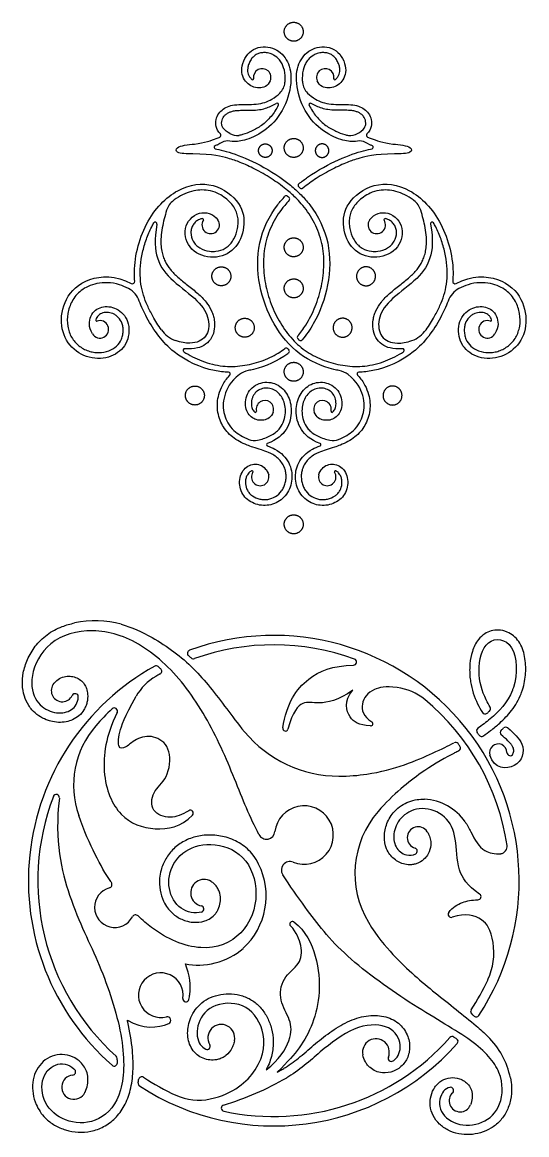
# Model space of a CAD drawing. Extents: x -103 to 101, y -110 to 99.
# Drawn here: x -79.69 to -60.64, y 56.53 to 98.58 of the extents above; entities that cross this region are included whole.
import ezdxf

# ---------------------------------------------------------------- set-up
doc = ezdxf.new("R2010")
doc.units = 0
doc.header["$MEASUREMENT"] = 0
doc.layers.add('LAYER_03', color=5, linetype='CONTINUOUS')

msp = doc.modelspace()

# ---------------------------------------------------------------- linework, layer by layer
at = {"layer": 'LAYER_03'}
for centre, radius, start, end in [((-70.629, 96.496), 0.33, 336.8635, 188.5935), ((-68.249, 96.496), 0.33, 351.4065, 203.1365), ((-70.992, 96.442), 0.0367, 229.6309, 7.7603), ((-70.401, 96.356), 0.632, 314.2741, 354.6835), ((-68.478, 96.356), 0.632, 185.3165, 225.7259), ((-67.887, 96.442), 0.0367, 172.2397, 310.3691), ((-70.071, 95.465), 0.0578, 332.7888, 121.9817), ((-68.807, 95.465), 0.0578, 58.0183, 207.2112), ((-72.261, 94.307), 0.0754, 293.9347, 45.3499), ((-71.588, 94.786), 0.49, 237.8102, 279.7071), ((-67.291, 94.786), 0.49, 260.2929, 302.1898), ((-66.618, 94.307), 0.0754, 134.6501, 246.0653), ((-72.389, 93.853), 0.0576, 113.3965, 256.6646), ((-66.49, 93.853), 0.0576, 283.3354, 66.6035), ((-69.199, 92.417), 0.0734, 128.3102, 227.8944), ((-69.144, 92.367), 0.0734, 227.0841, 308.2511), ((-73.54, 91.26), 0.732, 126.9075, 162.8844), ((-69.717, 91.949), 0.0734, 48.7975, 136.3643), ((-69.661, 91.9), 0.0734, 316.3366, 47.8914), ((-65.339, 91.26), 0.732, 17.1156, 53.0925), ((-74.667, 90.96), 0.0641, 348.5664, 149.7361), ((-72.576, 90.919), 0.33, 146.8458, 34.196), ((-72.883, 91.12), 0.0367, 326.8458, 98.5099), ((-66.303, 90.919), 0.33, 145.804, 33.1542), ((-65.996, 91.12), 0.0367, 81.4901, 213.1542), ((-64.212, 90.96), 0.0641, 30.2639, 191.4336), ((-75.534, 88.786), 0.0889, 241.9159, 5.5768), ((-63.345, 88.786), 0.0889, 174.4232, 298.0841), ((-76.091, 87.746), 0.871, 19.8829, 61.9801), ((-62.787, 87.746), 0.871, 118.0199, 160.1171), ((-76.761, 86.973), 0.33, 211.0576, 109.2315), ((-76.882, 87.319), 0.0367, 162.7878, 289.2315), ((-62.118, 86.973), 0.33, 70.7685, 328.9424), ((-61.997, 87.319), 0.0367, 250.7685, 17.2122), ((-73.502, 87.632), 1.156, 215.8681, 249.6283), ((-69.229, 86.673), 0.0734, 139.9544, 224.9823), ((-65.376, 87.632), 1.156, 290.3717, 324.1319), ((-73.559, 86.179), 0.0606, 83.8577, 236.5429), ((-69.728, 86.191), 0.0734, 44.7301, 127.8671), ((-69.177, 86.622), 0.0734, 226.3861, 319.8861), ((-65.32, 86.179), 0.0606, 303.4571, 96.1423), ((-69.674, 86.138), 0.0734, 307.9379, 45.9072), ((-71.01, 84.629), 0.798, 100.8691, 127.2053), ((-67.868, 84.629), 0.798, 52.7947, 79.1309), ((-71.899, 85.285), 0.0648, 315.9634, 88.4025), ((-66.98, 85.285), 0.0648, 91.5975, 224.0366), ((-70.528, 83.954), 0.33, 341.1271, 193.4927), ((-68.351, 83.954), 0.33, 346.5073, 198.8729), ((-70.885, 83.868), 0.0367, 228.5497, 13.4927), ((-67.994, 83.868), 0.0367, 166.5073, 311.4503), ((-70.927, 83.304), 0.538, 247.2664, 283.1981), ((-70.419, 82.614), 0.0485, 110.0357, 250.3325), ((-68.459, 82.614), 0.0485, 289.6675, 69.9643), ((-67.951, 83.304), 0.538, 256.8019, 292.7336), ((-71.013, 81.591), 0.0367, 327.0217, 115.5869), ((-67.866, 81.591), 0.0367, 64.4131, 212.9783), ((-70.705, 81.391), 0.33, 147.0217, 13.9109), ((-68.174, 81.391), 0.33, 166.0891, 32.9783), ((-76.94, 72.044), 3.907, 75.3647, 101.4431), ((-70.192, 66.133), 9.27, 326.6824, 110.0766), ((-70.192, 66.133), 8.914, 69.9815, 109.668), ((-73.334, 74.729), 0.119, 110.0766, 229.0569), ((-73.233, 74.639), 0.119, 228.0111, 289.668), ((-67.182, 74.397), 0.119, 271.0907, 69.9815), ((-70.192, 66.133), 9.27, 119.0328, 228.8144), ((-74.634, 74.135), 0.119, 47.7406, 119.0328), ((-74.542, 74.05), 0.119, 298.7863, 46.5865), ((-73.653, 72.125), 1.995, 120.0068, 150.6528), ((-70.192, 66.133), 8.914, 118.7863, 120.0068), ((-78.18, 73.315), 0.418, 147.5085, 334.3035), ((-77.696, 73.082), 0.119, 356.9779, 154.3035), ((-65.778, 71.431), 2.018, 50.1973, 82.9729), ((-70.192, 66.133), 8.914, 8.6047, 50.1973), ((-70.192, 66.133), 8.914, 133.2205, 138.9141), ((-76.216, 72.543), 0.119, 334.062, 133.2205), ((-62.211, 72.552), 0.119, 211.5597, 310.6442), ((-62.121, 72.631), 0.119, 312.2379, 31.1732), ((-74.329, 69.74), 3.426, 138.9141, 199.4511), ((-69.755, 71.888), 0.099, 170.6652, 344.3522), ((-66.532, 72.064), 0.0826, 266.6902, 58.0826), ((-61.43, 71.817), 0.119, 48.3472, 131.8919), ((-67.731, 74.716), 4.632, 219.6869, 269.999), ((-62.411, 71.8), 0.119, 124.6922, 216.0663), ((-70.192, 66.133), 9.507, 35.3616, 36.0663), ((-62.342, 71.704), 0.119, 215.3616, 304.7062), ((-61.52, 71.738), 0.119, 130.6468, 228.3429), ((-63.327, 71.244), 0.119, 36.6636, 118.3065), ((-70.192, 66.133), 8.677, 35.8655, 36.6636), ((-63.257, 71.147), 0.119, 298.4198, 35.8655), ((-61.713, 70.972), 0.331, 0.2953, 197.1932), ((-59.548, 63.153), 8.685, 116.7808, 125.7176), ((-61.263, 70.975), 0.119, 180.2953, 334.9132), ((-78.409, 69.273), 0.119, 352.9862, 159.0876), ((-70.192, 66.133), 8.914, 159.0876, 228.1095), ((-69.048, 67.857), 1.108, 247.9619, 173.2902), ((-64.6, 67.22), 1.995, 34.7176, 87.0126), ((-73.343, 68.686), 0.109, 316.8984, 121.6118), ((-63.535, 66.403), 3.59, 139.2208, 210.8763), ((-64.739, 67.761), 0.411, 33.1082, 253.5835), ((-70.467, 68.024), 0.321, 207.4209, 353.2902), ((-64.889, 67.253), 0.119, 301.1936, 73.5835), ((-61.649, 67.426), 0.273, 275.9458, 8.5971), ((-73.172, 65.559), 2.691, 312.535, 26.5316), ((-69.584, 66.533), 0.321, 67.9619, 213.207), ((-76.438, 65.989), 0.134, 285.1881, 33.4132), ((-72.826, 65.674), 0.506, 58.2733, 258.2812), ((-76.203, 65.125), 0.76, 105.1881, 331.9823), ((-62.481, 65.53), 0.119, 271.2869, 56.162), ((-72.953, 65.062), 0.119, 287.7389, 78.2812), ((-75.413, 64.705), 0.134, 45.46, 151.9823), ((-63.487, 64.863), 0.119, 144.8071, 287.769), ((-69.49, 64.493), 0.0965, 54.3198, 223.5136), ((-64.297, 63.411), 2.42, 335.2132, 9.0897), ((-74.461, 61.805), 0.844, 351.8694, 284.5408), ((-70.192, 66.133), 8.914, 326.7633, 335.2131), ((-73.51, 61.669), 0.117, 171.8694, 347.3017), ((-74.215, 60.858), 0.134, 293.2291, 104.5408), ((-62.637, 61.182), 0.119, 146.7633, 230.6515), ((-62.545, 61.106), 0.119, 230.4381, 326.6824), ((-72.174, 60.191), 0.507, 347.6124, 210.7529), ((-70.192, 66.133), 8.914, 257.7657, 318.2921), ((-66.332, 59.653), 0.506, 338.1015, 191.6089), ((-63.449, 60.123), 0.119, 57.5874, 138.2921), ((-63.348, 60.059), 0.119, 318.4106, 57.1223), ((-64.312, 58.03), 3.128, 11.9404, 45.1576), ((-70.192, 66.133), 9.27, 236.8332, 318.4106), ((-72.711, 59.871), 0.119, 244.1077, 30.9018), ((-76.224, 59.409), 0.119, 2.6897, 48.1095), ((-65.752, 59.42), 0.119, 158.1015, 303.9686), ((-77.796, 58.902), 0.119, 275.2822, 41.0889), ((-76.219, 59.246), 0.119, 228.8144, 0.8639), ((-75.297, 68.307), 10.773, 299.0745, 300.1773), ((-77.743, 58.327), 0.459, 95.2822, 334.2054), ((-75.199, 58.473), 0.119, 171.4354, 236.8332), ((-75.182, 58.603), 0.119, 56.4731, 173.2882), ((-70.192, 66.133), 8.914, 236.4731, 245.5093), ((-75.297, 68.307), 11.128, 286.7455, 300.1773), ((-63.15, 57.813), 0.418, 132.7948, 337.6481), ((-63.514, 58.207), 0.119, 312.7948, 105.0161), ((-73.034, 59.896), 2.06, 245.5091, 282.395), ((-72.056, 57.537), 0.119, 106.7455, 257.7657)]:
    msp.add_arc(centre, radius, start, end, dxfattribs=at)
for points in [[(-69.171, 97.982), (-68.933, 98.25), (-69.201, 98.488), (-69.469, 98.727), (-69.707, 98.458), (-69.946, 98.19), (-69.677, 97.952), (-69.409, 97.714), (-69.171, 97.982)], [(-70.319, 93.556), (-70.149, 93.747), (-70.341, 93.917), (-70.532, 94.087), (-70.702, 93.896), (-70.872, 93.705), (-70.681, 93.535), (-70.489, 93.365), (-70.319, 93.556)], [(-69.171, 93.59), (-68.933, 93.858), (-69.201, 94.096), (-69.469, 94.334), (-69.707, 94.066), (-69.946, 93.798), (-69.677, 93.56), (-69.409, 93.322), (-69.171, 93.59)], [(-68.559, 93.556), (-68.729, 93.747), (-68.538, 93.917), (-68.347, 94.087), (-68.177, 93.896), (-68.007, 93.705), (-68.198, 93.535), (-68.389, 93.365), (-68.559, 93.556)], [(-69.171, 89.835), (-68.933, 90.103), (-69.201, 90.341), (-69.469, 90.579), (-69.707, 90.311), (-69.946, 90.043), (-69.677, 89.805), (-69.409, 89.567), (-69.171, 89.835)], [(-71.903, 88.739), (-71.665, 89.007), (-71.933, 89.245), (-72.201, 89.483), (-72.439, 89.215), (-72.678, 88.947), (-72.409, 88.709), (-72.141, 88.471), (-71.903, 88.739)], [(-66.975, 88.739), (-67.214, 89.007), (-66.945, 89.245), (-66.677, 89.483), (-66.439, 89.215), (-66.201, 88.947), (-66.469, 88.709), (-66.737, 88.471), (-66.975, 88.739)], [(-69.171, 88.283), (-68.933, 88.551), (-69.201, 88.789), (-69.469, 89.027), (-69.707, 88.759), (-69.946, 88.491), (-69.677, 88.253), (-69.409, 88.015), (-69.171, 88.283)], [(-71.02, 86.795), (-70.781, 87.063), (-71.05, 87.301), (-71.318, 87.539), (-71.556, 87.271), (-71.794, 87.003), (-71.526, 86.765), (-71.258, 86.527), (-71.02, 86.795)], [(-67.859, 86.795), (-68.097, 87.063), (-67.829, 87.301), (-67.561, 87.539), (-67.323, 87.271), (-67.085, 87.003), (-67.353, 86.765), (-67.621, 86.527), (-67.859, 86.795)], [(-69.171, 85.129), (-68.933, 85.397), (-69.201, 85.635), (-69.469, 85.873), (-69.707, 85.605), (-69.946, 85.337), (-69.677, 85.099), (-69.409, 84.861), (-69.171, 85.129)], [(-72.905, 84.233), (-72.667, 84.501), (-72.935, 84.739), (-73.203, 84.977), (-73.441, 84.709), (-73.679, 84.441), (-73.411, 84.203), (-73.143, 83.964), (-72.905, 84.233)], [(-65.974, 84.233), (-66.212, 84.501), (-65.944, 84.739), (-65.676, 84.977), (-65.438, 84.709), (-65.2, 84.441), (-65.468, 84.203), (-65.736, 83.964), (-65.974, 84.233)], [(-69.171, 79.364), (-68.933, 79.632), (-69.201, 79.87), (-69.469, 80.109), (-69.707, 79.84), (-69.946, 79.572), (-69.677, 79.334), (-69.409, 79.096), (-69.171, 79.364)]]:
    msp.add_rational_spline(points, [1, 0.707106781187, 1, 0.707106781187, 1, 0.707106781187, 1, 0.707106781187, 1], degree=2, knots=[0, 0, 0, 0.307076, 0.307076, 0.614151, 0.614151, 0.921227, 0.921227, 1.228302, 1.228302, 1.228302], dxfattribs=at)
for points, knots in [([(-70.326, 96.367), (-70.415, 96.159), (-70.79, 96.028), (-71.251, 96.244), (-71.508, 96.803), (-71.111, 97.625), (-70.28, 97.71), (-69.713, 97.283), (-69.468, 96.58), (-69.676, 95.454), (-70.343, 94.545), (-71.188, 94.122), (-71.713, 94.039), (-72, 94.138), (-72.234, 93.981), (-72.38, 93.919), (-72.412, 93.906)], [232.30132, 232.30132, 232.30132, 232.30132, 232.8298, 233.447604, 234.065407, 234.68321, 235.301013, 235.918816, 236.536619, 237.154422, 237.772225, 238.390028, 239.007832, 239.625635, 240.243438, 240.443094, 240.443094, 240.443094, 240.443094]), ([(-66.467, 93.906), (-66.499, 93.919), (-66.645, 93.981), (-66.879, 94.138), (-67.165, 94.039), (-67.69, 94.122), (-68.536, 94.545), (-69.203, 95.454), (-69.411, 96.58), (-69.165, 97.283), (-68.599, 97.71), (-67.767, 97.625), (-67.37, 96.803), (-67.627, 96.244), (-68.088, 96.028), (-68.464, 96.159), (-68.553, 96.367)], [173.825582, 173.825582, 173.825582, 173.825582, 174.025238, 174.643041, 175.260844, 175.878648, 176.496451, 177.114254, 177.732057, 178.34986, 178.967663, 179.585466, 180.203269, 180.821072, 181.438875, 181.967356, 181.967356, 181.967356, 181.967356]), ([(-69.771, 96.297), (-69.766, 96.353), (-69.756, 96.542), (-69.784, 96.786), (-69.88, 97.014), (-69.996, 97.189), (-70.151, 97.326), (-70.315, 97.397), (-70.443, 97.427), (-70.578, 97.437), (-70.727, 97.415), (-70.866, 97.361), (-70.984, 97.266), (-71.078, 97.139), (-71.145, 96.993), (-71.182, 96.85), (-71.187, 96.684), (-71.128, 96.534), (-71.051, 96.444), (-71.016, 96.414)], [252.955926, 252.955926, 252.955926, 252.955926, 253.048612, 253.265288, 253.351693, 253.450153, 253.607421, 253.685601, 253.73887, 253.82269, 253.905818, 253.984866, 254.063428, 254.151215, 254.241851, 254.324603, 254.392397, 254.508578, 254.583863, 254.583863, 254.583863, 254.583863]), ([(-67.863, 96.414), (-67.828, 96.444), (-67.75, 96.534), (-67.692, 96.684), (-67.696, 96.85), (-67.733, 96.993), (-67.801, 97.139), (-67.895, 97.266), (-68.012, 97.361), (-68.151, 97.415), (-68.301, 97.437), (-68.436, 97.427), (-68.564, 97.397), (-68.728, 97.326), (-68.883, 97.189), (-68.999, 97.014), (-69.095, 96.786), (-69.122, 96.542), (-69.113, 96.353), (-69.107, 96.297)], [165.721806, 165.721806, 165.721806, 165.721806, 165.797091, 165.913272, 165.981067, 166.063818, 166.154454, 166.242242, 166.320803, 166.399851, 166.48298, 166.566799, 166.620069, 166.698248, 166.855516, 166.953976, 167.040381, 167.257057, 167.349743, 167.349743, 167.349743, 167.349743]), ([(-72.207, 94.361), (-72.388, 94.54), (-72.417, 94.966), (-72.13, 95.333), (-71.655, 95.502), (-70.803, 95.44), (-70.322, 95.614), (-70.051, 95.814), (-69.959, 95.903)], [250.760541, 250.760541, 250.760541, 250.760541, 251.071655, 251.427639, 251.783622, 252.139606, 252.495589, 252.712915, 252.712915, 252.712915, 252.712915]), ([(-68.919, 95.903), (-68.828, 95.814), (-68.556, 95.614), (-68.076, 95.44), (-67.224, 95.502), (-66.748, 95.333), (-66.462, 94.966), (-66.49, 94.54), (-66.671, 94.361)], [167.592754, 167.592754, 167.592754, 167.592754, 167.81008, 168.166063, 168.522047, 168.87803, 169.234014, 169.545129, 169.545129, 169.545129, 169.545129]), ([(-71.849, 94.371), (-71.938, 94.427), (-72.073, 94.503), (-72.145, 94.649), (-72.165, 94.727), (-72.162, 94.825), (-72.133, 94.931), (-72.081, 95.022), (-72.009, 95.095), (-71.92, 95.156), (-71.809, 95.204), (-71.668, 95.237), (-71.49, 95.251), (-71.272, 95.252), (-71.013, 95.251), (-70.677, 95.272), (-70.365, 95.366), (-70.17, 95.472), (-70.102, 95.514)], [26.12297, 26.12297, 26.12297, 26.12297, 26.317502, 26.353539, 26.386125, 26.450139, 26.511691, 26.565695, 26.620164, 26.678797, 26.742058, 26.818176, 26.914478, 27.034972, 27.175666, 27.339385, 27.58605, 27.703639, 27.703639, 27.703639, 27.703639]), ([(-67.03, 94.371), (-66.941, 94.427), (-66.805, 94.503), (-66.734, 94.649), (-66.713, 94.727), (-66.716, 94.825), (-66.746, 94.931), (-66.798, 95.022), (-66.87, 95.095), (-66.959, 95.156), (-67.07, 95.204), (-67.211, 95.237), (-67.389, 95.251), (-67.607, 95.252), (-67.866, 95.251), (-68.202, 95.272), (-68.514, 95.366), (-68.709, 95.472), (-68.777, 95.514)], [23.209969, 23.209969, 23.209969, 23.209969, 23.404502, 23.440539, 23.473124, 23.537138, 23.598691, 23.652695, 23.707164, 23.765797, 23.829057, 23.905175, 24.001477, 24.121972, 24.262665, 24.426384, 24.67305, 24.790638, 24.790638, 24.790638, 24.790638]), ([(-70.02, 95.439), (-70.096, 95.29), (-70.236, 95.079), (-70.463, 94.835), (-70.704, 94.634), (-71.006, 94.461), (-71.299, 94.349), (-71.46, 94.311), (-71.506, 94.303)], [24.872746, 24.872746, 24.872746, 24.872746, 25.146357, 25.284912, 25.416353, 25.658199, 25.851529, 25.927828, 25.927828, 25.927828, 25.927828]), ([(-68.859, 95.439), (-68.782, 95.29), (-68.643, 95.079), (-68.416, 94.835), (-68.174, 94.634), (-67.873, 94.461), (-67.58, 94.349), (-67.419, 94.311), (-67.373, 94.303)], [24.872746, 24.872746, 24.872746, 24.872746, 25.146357, 25.284912, 25.416353, 25.658199, 25.851529, 25.927828, 25.927828, 25.927828, 25.927828]), ([(-69.731, 92.27), (-69.91, 92.415), (-70.292, 92.686), (-70.88, 93.026), (-71.445, 93.284), (-71.895, 93.442), (-72.555, 93.609), (-73.914, 93.61), (-73.891, 93.915), (-72.985, 93.972), (-72.442, 94.145), (-72.267, 94.222), (-72.23, 94.238)], [248.436177, 248.436177, 248.436177, 248.436177, 248.813745, 249.201724, 249.5446, 249.828543, 250.161408, 250.25384, 250.322391, 250.439081, 250.619641, 250.680567, 250.680567, 250.680567, 250.680567]), ([(-66.649, 94.238), (-66.611, 94.222), (-66.437, 94.145), (-65.894, 93.972), (-64.988, 93.915), (-64.965, 93.61), (-66.324, 93.609), (-66.984, 93.442), (-67.434, 93.284), (-67.999, 93.026), (-68.568, 92.697), (-68.934, 92.439), (-69.099, 92.309)], [169.625103, 169.625103, 169.625103, 169.625103, 169.686028, 169.866588, 169.983278, 170.051829, 170.144262, 170.477127, 170.76107, 171.103946, 171.491924, 171.835148, 171.835148, 171.835148, 171.835148]), ([(-72.402, 93.797), (-72.327, 93.779), (-72.018, 93.716), (-71.171, 93.437), (-70.235, 92.926), (-69.697, 92.527), (-69.566, 92.42)], [240.521547, 240.521547, 240.521547, 240.521547, 240.86284, 241.480643, 242.098446, 242.304202, 242.304202, 242.304202, 242.304202]), ([(-69.245, 92.475), (-69.135, 92.561), (-68.62, 92.939), (-67.707, 93.437), (-66.861, 93.716), (-66.552, 93.779), (-66.477, 93.797)], [171.999875, 171.999875, 171.999875, 171.999875, 172.170229, 172.788033, 173.405836, 173.747129, 173.747129, 173.747129, 173.747129]), ([(-75.446, 88.795), (-75.453, 88.869), (-75.494, 89.549), (-75.123, 91.098), (-73.838, 92.402), (-72.422, 92.572), (-71.377, 91.748), (-71.247, 90.825), (-71.619, 89.932), (-72.451, 89.586), (-73.393, 89.906), (-73.677, 90.814), (-73.094, 91.487), (-72.479, 91.364), (-72.303, 91.105)], [584.422311, 584.422311, 584.422311, 584.422311, 584.499416, 585.117219, 585.735022, 586.352826, 586.970629, 587.588432, 588.206235, 588.824038, 589.441841, 590.059644, 590.677447, 591.209064, 591.209064, 591.209064, 591.209064]), ([(-66.576, 91.105), (-66.4, 91.364), (-65.784, 91.487), (-65.202, 90.814), (-65.485, 89.906), (-66.428, 89.586), (-67.26, 89.932), (-67.632, 90.825), (-67.502, 91.748), (-66.457, 92.572), (-65.041, 92.402), (-63.755, 91.098), (-63.385, 89.549), (-63.426, 88.869), (-63.433, 88.795)], [580.717445, 580.717445, 580.717445, 580.717445, 581.249062, 581.866865, 582.484668, 583.102471, 583.720274, 584.338077, 584.95588, 585.573684, 586.191487, 586.80929, 587.427093, 587.504198, 587.504198, 587.504198, 587.504198]), ([(-72.888, 91.156), (-72.927, 91.151), (-73.014, 91.126), (-73.137, 91.049), (-73.24, 90.929), (-73.309, 90.785), (-73.338, 90.565), (-73.275, 90.343), (-73.135, 90.155), (-72.935, 90.004), (-72.671, 89.918), (-72.333, 89.911), (-72.075, 89.995), (-71.896, 90.129), (-71.785, 90.249), (-71.65, 90.453), (-71.563, 90.718), (-71.531, 90.996), (-71.543, 91.204), (-71.598, 91.41), (-71.704, 91.612), (-71.865, 91.806), (-72.074, 91.983), (-72.343, 92.138), (-72.755, 92.264), (-73.341, 92.223), (-73.763, 92.006), (-73.97, 91.853), (-73.98, 91.846)], [541.779863, 541.779863, 541.779863, 541.779863, 541.843545, 541.927512, 542.013562, 542.099881, 542.186087, 542.371572, 542.466372, 542.564674, 542.778973, 542.911979, 543.113682, 543.212543, 543.274494, 543.381071, 543.610174, 543.725518, 543.837564, 543.95018, 544.070951, 544.208646, 544.360082, 544.517895, 544.71411, 545.057424, 545.456857, 545.477244, 545.477244, 545.477244, 545.477244]), ([(-69.322, 91.903), (-69.432, 92.014), (-69.568, 92.137), (-69.71, 92.253), (-69.731, 92.27)], [248.1369492, 248.1369492, 248.1369492, 248.1369492, 248.3925451, 248.4361766, 248.4361766, 248.4361766, 248.4361766]), ([(-64.899, 91.846), (-64.909, 91.853), (-65.116, 92.006), (-65.537, 92.223), (-66.124, 92.264), (-66.536, 92.138), (-66.804, 91.983), (-67.014, 91.806), (-67.174, 91.612), (-67.281, 91.41), (-67.335, 91.204), (-67.347, 90.996), (-67.316, 90.718), (-67.228, 90.453), (-67.094, 90.249), (-66.982, 90.129), (-66.804, 89.995), (-66.546, 89.911), (-66.208, 89.918), (-65.944, 90.004), (-65.743, 90.155), (-65.604, 90.343), (-65.541, 90.565), (-65.57, 90.785), (-65.638, 90.929), (-65.742, 91.049), (-65.864, 91.126), (-65.952, 91.151), (-65.99, 91.156)], [576.197031, 576.197031, 576.197031, 576.197031, 576.217418, 576.616851, 576.960165, 577.15638, 577.314193, 577.465629, 577.603324, 577.724095, 577.836712, 577.948757, 578.064102, 578.293205, 578.399782, 578.461732, 578.560594, 578.762297, 578.895303, 579.109601, 579.207903, 579.302704, 579.488188, 579.574394, 579.660713, 579.746763, 579.830731, 579.894412, 579.894412, 579.894412, 579.894412]), ([(-67.718, 85.413), (-67.786, 85.426), (-68.322, 85.544), (-69.269, 85.951), (-70.253, 87.129), (-70.801, 88.625), (-70.852, 90.262), (-70.303, 91.394), (-69.866, 91.899), (-69.77, 92)], [562.999213, 562.999213, 562.999213, 562.999213, 563.088831, 563.706634, 564.324437, 564.94224, 565.560043, 566.177846, 566.342393, 566.342393, 566.342393, 566.342393]), ([(-69.608, 91.849), (-69.668, 91.788), (-69.906, 91.523), (-70.253, 90.996), (-70.536, 90.23), (-70.609, 89.415), (-70.509, 88.606), (-70.276, 87.831), (-69.918, 87.125), (-69.45, 86.519), (-68.875, 86.049), (-68.321, 85.797), (-67.858, 85.663), (-67.376, 85.568), (-66.871, 85.555), (-66.357, 85.648), (-65.854, 85.809), (-65.499, 85.988), (-65.286, 86.128)], [566.509899, 566.509899, 566.509899, 566.509899, 566.650066, 567.092807, 567.5348, 567.975144, 568.420628, 568.862029, 569.293565, 569.710351, 570.107292, 570.498919, 570.69787, 570.895927, 571.3013, 571.518249, 571.747247, 572.164107, 572.164107, 572.164107, 572.164107]), ([(-69.285, 86.721), (-69.177, 86.85), (-68.922, 87.202), (-68.602, 87.831), (-68.37, 88.606), (-68.27, 89.415), (-68.343, 90.23), (-68.626, 90.996), (-68.987, 91.544), (-69.244, 91.825), (-69.322, 91.903)], [245.03582, 245.03582, 245.03582, 245.03582, 245.312519, 245.744054, 246.185455, 246.630939, 247.071283, 247.513276, 247.956017, 248.136949, 248.136949, 248.136949, 248.136949]), ([(-69.158, 92.05), (-69.044, 91.934), (-68.587, 91.417), (-68.026, 90.262), (-68.077, 88.625), (-68.532, 87.385), (-68.964, 86.761), (-69.121, 86.575)], [242.524167, 242.524167, 242.524167, 242.524167, 242.716249, 243.334053, 243.951856, 244.569659, 244.870172, 244.870172, 244.870172, 244.870172]), ([(-74.24, 91.476), (-74.306, 91.258), (-74.396, 90.923), (-74.455, 90.484), (-74.46, 90.188), (-74.431, 89.94), (-74.374, 89.73), (-74.279, 89.488), (-74.101, 89.216), (-73.802, 88.925), (-73.442, 88.639), (-73.069, 88.345), (-72.75, 88.029), (-72.567, 87.739), (-72.477, 87.505), (-72.425, 87.275), (-72.42, 86.985), (-72.52, 86.651), (-72.753, 86.388), (-73.11, 86.234), (-73.387, 86.223), (-73.546, 86.239), (-73.553, 86.239)], [545.727824, 545.727824, 545.727824, 545.727824, 546.100044, 546.293427, 546.451231, 546.583761, 546.700463, 546.806737, 547.008265, 547.228046, 547.48688, 547.760884, 548.00424, 548.217765, 548.317178, 548.413985, 548.602172, 548.787441, 548.974139, 549.161894, 549.410741, 549.422108, 549.422108, 549.422108, 549.422108]), ([(-65.326, 86.239), (-65.333, 86.239), (-65.491, 86.223), (-65.769, 86.234), (-66.126, 86.388), (-66.358, 86.651), (-66.459, 86.985), (-66.453, 87.275), (-66.401, 87.505), (-66.312, 87.739), (-66.128, 88.029), (-65.81, 88.345), (-65.437, 88.639), (-65.076, 88.925), (-64.777, 89.216), (-64.6, 89.488), (-64.504, 89.73), (-64.448, 89.94), (-64.418, 90.188), (-64.423, 90.484), (-64.483, 90.923), (-64.572, 91.258), (-64.639, 91.476)], [572.252168, 572.252168, 572.252168, 572.252168, 572.263534, 572.512382, 572.700137, 572.886834, 573.072104, 573.260291, 573.357097, 573.456511, 573.670035, 573.913391, 574.187396, 574.44623, 574.66601, 574.867539, 574.973812, 575.090515, 575.223044, 575.380848, 575.574231, 575.946451, 575.946451, 575.946451, 575.946451]), ([(-74.439, 86.954), (-74.557, 87.118), (-74.744, 87.419), (-74.968, 87.858), (-75.124, 88.262), (-75.222, 88.684), (-75.252, 89.142), (-75.205, 89.63), (-75.095, 90.13), (-74.951, 90.537), (-74.818, 90.822), (-74.751, 90.944), (-74.722, 90.992)], [71.698929, 71.698929, 71.698929, 71.698929, 72.029125, 72.27671, 72.50521, 72.736567, 72.982601, 73.252458, 73.536352, 73.820078, 73.957015, 74.048734, 74.048734, 74.048734, 74.048734]), ([(-74.604, 90.947), (-74.723, 90.358), (-74.633, 89.521), (-74.064, 88.799), (-72.977, 88.046), (-72.586, 87.347), (-72.689, 86.633), (-73.227, 86.402), (-73.707, 86.474), (-73.905, 86.548)], [67.606559, 67.606559, 67.606559, 67.606559, 68.091452, 68.666038, 69.240623, 69.815209, 70.389795, 70.964381, 71.327621, 71.327621, 71.327621, 71.327621]), ([(-64.275, 90.947), (-64.155, 90.358), (-64.246, 89.521), (-64.814, 88.799), (-65.902, 88.046), (-66.293, 87.347), (-66.189, 86.633), (-65.652, 86.402), (-65.172, 86.474), (-64.974, 86.548)], [67.606559, 67.606559, 67.606559, 67.606559, 68.091452, 68.666038, 69.240623, 69.815209, 70.389795, 70.964381, 71.327621, 71.327621, 71.327621, 71.327621]), ([(-64.44, 86.954), (-64.321, 87.118), (-64.135, 87.419), (-63.911, 87.858), (-63.754, 88.262), (-63.656, 88.684), (-63.627, 89.142), (-63.673, 89.63), (-63.784, 90.13), (-63.928, 90.537), (-64.061, 90.822), (-64.128, 90.944), (-64.156, 90.992)], [65.15841, 65.15841, 65.15841, 65.15841, 65.488606, 65.736191, 65.964691, 66.196048, 66.442082, 66.711939, 66.995833, 67.27956, 67.416496, 67.508215, 67.508215, 67.508215, 67.508215]), ([(-77.044, 86.802), (-77.199, 87.059), (-77.144, 87.574), (-76.711, 87.867), (-76.127, 87.822), (-75.625, 87.322), (-75.658, 86.468), (-76.206, 85.924), (-77.063, 85.805), (-77.883, 86.22), (-78.299, 87.074), (-78.131, 88.142), (-77.332, 88.962), (-76.17, 89.025), (-75.576, 88.708)], [578.022454, 578.022454, 578.022454, 578.022454, 578.474333, 579.009371, 579.54441, 580.079449, 580.614487, 581.149526, 581.684565, 582.219604, 582.754642, 583.289681, 583.82472, 584.317678, 584.317678, 584.317678, 584.317678]), ([(-75.682, 88.515), (-75.792, 88.574), (-76.047, 88.682), (-76.455, 88.753), (-76.859, 88.717), (-77.196, 88.61), (-77.466, 88.453), (-77.67, 88.257), (-77.862, 87.971), (-77.997, 87.575), (-78.005, 87.096), (-77.878, 86.731), (-77.711, 86.495), (-77.509, 86.301), (-77.264, 86.168), (-76.999, 86.101), (-76.737, 86.084), (-76.43, 86.138), (-76.121, 86.317), (-75.955, 86.551), (-75.894, 86.768), (-75.877, 86.939), (-75.893, 87.104), (-75.954, 87.295), (-76.074, 87.445), (-76.25, 87.565), (-76.434, 87.623), (-76.614, 87.607), (-76.739, 87.56), (-76.82, 87.502), (-76.879, 87.424), (-76.906, 87.362), (-76.917, 87.33)], [572.788449, 572.788449, 572.788449, 572.788449, 572.991928, 573.239872, 573.458579, 573.650615, 573.815858, 573.965812, 574.110073, 574.37625, 574.640708, 574.882966, 574.998347, 575.111749, 575.337949, 575.448526, 575.556956, 575.764797, 575.952525, 576.129764, 576.222693, 576.318233, 576.409794, 576.491932, 576.644541, 576.716387, 576.839302, 576.952805, 577.00723, 577.05775, 577.112345, 577.16724, 577.16724, 577.16724, 577.16724]), ([(-63.303, 88.708), (-62.708, 89.025), (-61.547, 88.962), (-60.748, 88.142), (-60.58, 87.074), (-60.995, 86.22), (-61.816, 85.805), (-62.672, 85.924), (-63.22, 86.468), (-63.254, 87.322), (-62.752, 87.822), (-62.167, 87.867), (-61.735, 87.574), (-61.68, 87.059), (-61.835, 86.802)], [587.608831, 587.608831, 587.608831, 587.608831, 588.101789, 588.636828, 589.171867, 589.706905, 590.241944, 590.776983, 591.312022, 591.84706, 592.382099, 592.917138, 593.452177, 593.904055, 593.904055, 593.904055, 593.904055]), ([(-61.962, 87.33), (-61.972, 87.362), (-61.999, 87.424), (-62.059, 87.502), (-62.139, 87.56), (-62.265, 87.607), (-62.445, 87.623), (-62.628, 87.565), (-62.805, 87.445), (-62.925, 87.295), (-62.986, 87.104), (-63.002, 86.939), (-62.985, 86.768), (-62.924, 86.551), (-62.758, 86.317), (-62.449, 86.138), (-62.141, 86.084), (-61.88, 86.101), (-61.615, 86.168), (-61.369, 86.301), (-61.168, 86.495), (-61.001, 86.731), (-60.873, 87.096), (-60.882, 87.575), (-61.017, 87.971), (-61.209, 88.257), (-61.413, 88.453), (-61.682, 88.61), (-62.02, 88.717), (-62.424, 88.753), (-62.832, 88.682), (-63.086, 88.574), (-63.196, 88.515)], [594.75927, 594.75927, 594.75927, 594.75927, 594.814164, 594.868759, 594.919279, 594.973704, 595.087207, 595.210122, 595.281968, 595.434577, 595.516715, 595.608276, 595.703816, 595.796745, 595.973984, 596.161712, 596.369553, 596.477983, 596.58856, 596.81476, 596.928162, 597.043543, 597.285801, 597.55026, 597.816436, 597.960697, 598.110651, 598.275894, 598.46793, 598.686637, 598.934581, 599.13806, 599.13806, 599.13806, 599.13806]), ([(-71.897, 85.35), (-72.071, 85.355), (-72.761, 85.43), (-74.077, 86.019), (-74.858, 87.123), (-75.193, 87.824), (-75.272, 88.043)], [570.728109, 570.728109, 570.728109, 570.728109, 570.943696, 571.561499, 572.179302, 572.439634, 572.439634, 572.439634, 572.439634]), ([(-63.606, 88.043), (-63.685, 87.824), (-64.02, 87.123), (-64.802, 86.019), (-66.118, 85.43), (-66.807, 85.355), (-66.982, 85.35)], [599.486875, 599.486875, 599.486875, 599.486875, 599.747207, 600.36501, 600.982813, 601.1984, 601.1984, 601.1984, 601.1984]), ([(-73.593, 86.128), (-73.38, 85.988), (-73.025, 85.809), (-72.522, 85.648), (-72.008, 85.555), (-71.503, 85.568), (-71.021, 85.663), (-70.558, 85.797), (-70.133, 85.991), (-69.853, 86.186), (-69.773, 86.249)], [549.510169, 549.510169, 549.510169, 549.510169, 549.927028, 550.156027, 550.372976, 550.778349, 550.976405, 551.175356, 551.566983, 551.733556, 551.733556, 551.733556, 551.733556]), ([(-69.629, 86.08), (-69.642, 86.071), (-70.037, 85.767), (-70.557, 85.544), (-71.093, 85.426), (-71.161, 85.413)], [551.900174, 551.900174, 551.900174, 551.900174, 551.9199534, 552.5377568, 552.6273746, 552.6273746, 552.6273746, 552.6273746]), ([(-71.029, 81.624), (-71.035, 81.621), (-71.073, 81.602), (-71.133, 81.558), (-71.186, 81.487), (-71.229, 81.398), (-71.26, 81.282), (-71.269, 81.096), (-71.217, 80.917), (-71.112, 80.768), (-70.961, 80.639), (-70.773, 80.557), (-70.571, 80.531), (-70.364, 80.546), (-70.118, 80.638), (-69.915, 80.814), (-69.808, 81.004), (-69.753, 81.166), (-69.725, 81.338), (-69.725, 81.513), (-69.76, 81.685), (-69.862, 81.918), (-70.04, 82.121), (-70.25, 82.253), (-70.439, 82.338), (-70.675, 82.418), (-70.95, 82.501), (-71.228, 82.604), (-71.49, 82.727), (-71.75, 82.894), (-72.037, 83.166), (-72.231, 83.518), (-72.322, 83.9), (-72.33, 84.21), (-72.27, 84.53), (-72.136, 84.888), (-71.968, 85.12), (-71.858, 85.235), (-71.852, 85.24)], [566.14361, 566.14361, 566.14361, 566.14361, 566.154591, 566.214218, 566.263015, 566.297895, 566.376319, 566.458601, 566.599006, 566.675701, 566.754227, 566.921558, 567.004531, 567.087214, 567.257324, 567.429183, 567.517405, 567.611506, 567.707828, 567.802132, 567.895707, 567.993825, 568.216304, 568.328139, 568.397896, 568.555068, 568.735383, 568.867074, 569.040022, 569.207921, 569.372315, 569.680683, 569.855267, 570.011967, 570.183447, 570.385973, 570.634108, 570.646493, 570.646493, 570.646493, 570.646493]), ([(-71.493, 85.264), (-71.839, 85.002), (-72.134, 84.392), (-72.109, 83.743), (-71.787, 83.15), (-71.354, 82.9), (-71.135, 82.808)], [552.827454, 552.827454, 552.827454, 552.827454, 553.164406, 553.55424, 553.944074, 554.261504, 554.261504, 554.261504, 554.261504]), ([(-70.215, 83.847), (-70.288, 83.633), (-70.615, 83.488), (-71.02, 83.581), (-71.31, 83.977), (-71.218, 84.642), (-70.694, 85.017), (-70.057, 84.953), (-69.633, 84.512), (-69.482, 83.918), (-69.628, 83.194), (-70.065, 82.794), (-70.436, 82.659)], [557.452906, 557.452906, 557.452906, 557.452906, 557.757631, 558.132594, 558.507557, 558.882519, 559.257482, 559.632445, 560.007408, 560.382371, 560.757334, 561.093247, 561.093247, 561.093247, 561.093247]), ([(-68.443, 82.659), (-68.814, 82.794), (-69.251, 83.194), (-69.397, 83.918), (-69.246, 84.512), (-68.821, 84.953), (-68.184, 85.017), (-67.661, 84.642), (-67.569, 83.977), (-67.859, 83.581), (-68.264, 83.488), (-68.59, 83.633), (-68.663, 83.847)], [610.833263, 610.833263, 610.833263, 610.833263, 611.169175, 611.544138, 611.919101, 612.294064, 612.669027, 613.04399, 613.418953, 613.793916, 614.168878, 614.473603, 614.473603, 614.473603, 614.473603]), ([(-67.026, 85.24), (-67.021, 85.235), (-66.911, 85.12), (-66.743, 84.888), (-66.609, 84.53), (-66.549, 84.21), (-66.556, 83.9), (-66.648, 83.518), (-66.842, 83.166), (-67.128, 82.894), (-67.388, 82.727), (-67.651, 82.604), (-67.929, 82.501), (-68.204, 82.418), (-68.44, 82.338), (-68.629, 82.253), (-68.839, 82.121), (-69.017, 81.918), (-69.119, 81.685), (-69.154, 81.513), (-69.154, 81.338), (-69.126, 81.166), (-69.071, 81.004), (-68.964, 80.814), (-68.761, 80.638), (-68.514, 80.546), (-68.308, 80.531), (-68.105, 80.557), (-67.917, 80.639), (-67.767, 80.768), (-67.662, 80.917), (-67.61, 81.096), (-67.619, 81.282), (-67.649, 81.398), (-67.693, 81.487), (-67.746, 81.558), (-67.805, 81.602), (-67.844, 81.621), (-67.85, 81.624)], [601.280016, 601.280016, 601.280016, 601.280016, 601.292401, 601.540537, 601.743062, 601.914542, 602.071242, 602.245826, 602.554194, 602.718589, 602.886487, 603.059435, 603.191126, 603.371441, 603.528613, 603.59837, 603.710205, 603.932684, 604.030802, 604.124377, 604.218681, 604.315003, 604.409104, 604.497326, 604.669185, 604.839295, 604.921978, 605.004951, 605.172282, 605.250808, 605.327503, 605.467908, 605.55019, 605.628614, 605.663494, 605.712291, 605.771918, 605.782899, 605.782899, 605.782899, 605.782899]), ([(-67.743, 82.808), (-67.525, 82.9), (-67.091, 83.15), (-66.77, 83.743), (-66.744, 84.392), (-67.039, 85.002), (-67.386, 85.264)], [561.365084, 561.365084, 561.365084, 561.365084, 561.682513, 562.072348, 562.462182, 562.799134, 562.799134, 562.799134, 562.799134]), ([(-70.805, 82.78), (-70.654, 82.816), (-70.428, 82.884), (-70.169, 83.032), (-70.018, 83.162), (-69.88, 83.343), (-69.776, 83.588), (-69.742, 83.882), (-69.769, 84.15), (-69.86, 84.382), (-69.999, 84.569), (-70.181, 84.705), (-70.398, 84.76), (-70.62, 84.746), (-70.82, 84.649), (-70.945, 84.516), (-71.005, 84.382), (-71.033, 84.275), (-71.041, 84.166), (-71.032, 84.041), (-70.989, 83.926), (-70.932, 83.861), (-70.909, 83.841)], [554.445295, 554.445295, 554.445295, 554.445295, 554.700403, 554.827024, 554.931462, 555.024695, 555.198389, 555.360228, 555.505005, 555.636649, 555.763399, 555.882926, 556.002641, 556.123482, 556.24229, 556.35821, 556.417319, 556.479262, 556.540116, 556.594875, 556.683827, 556.735146, 556.735146, 556.735146, 556.735146]), ([(-67.97, 83.841), (-67.946, 83.861), (-67.889, 83.926), (-67.847, 84.041), (-67.837, 84.166), (-67.846, 84.275), (-67.873, 84.382), (-67.933, 84.516), (-68.059, 84.649), (-68.258, 84.746), (-68.48, 84.76), (-68.697, 84.705), (-68.88, 84.569), (-69.018, 84.382), (-69.109, 84.15), (-69.136, 83.882), (-69.103, 83.588), (-68.999, 83.343), (-68.861, 83.162), (-68.71, 83.032), (-68.451, 82.884), (-68.225, 82.816), (-68.074, 82.78)], [558.891442, 558.891442, 558.891442, 558.891442, 558.94276, 559.031713, 559.086472, 559.147326, 559.209269, 559.268378, 559.384298, 559.503105, 559.623947, 559.743661, 559.863189, 559.989938, 560.121583, 560.26636, 560.428198, 560.601893, 560.695125, 560.799564, 560.926185, 561.181293, 561.181293, 561.181293, 561.181293]), ([(-70.436, 82.568), (-70.334, 82.531), (-69.969, 82.382), (-69.559, 81.934), (-69.46, 81.314), (-69.663, 80.697), (-70.157, 80.339), (-70.731, 80.277), (-71.279, 80.541), (-71.541, 81.06), (-71.415, 81.685), (-70.937, 81.947), (-70.56, 81.808), (-70.409, 81.568), (-70.385, 81.471)], [561.158031, 561.158031, 561.158031, 561.158031, 561.300537, 561.690372, 562.080206, 562.47004, 562.859875, 563.249709, 563.639543, 564.029378, 564.419212, 564.809046, 565.19888, 565.378957, 565.378957, 565.378957, 565.378957]), ([(-68.494, 81.471), (-68.47, 81.568), (-68.319, 81.808), (-67.941, 81.947), (-67.464, 81.685), (-67.337, 81.06), (-67.6, 80.541), (-68.148, 80.277), (-68.721, 80.339), (-69.216, 80.697), (-69.418, 81.314), (-69.319, 81.934), (-68.91, 82.382), (-68.545, 82.531), (-68.443, 82.568)], [606.547552, 606.547552, 606.547552, 606.547552, 606.727629, 607.117463, 607.507297, 607.897132, 608.286966, 608.6768, 609.066634, 609.456469, 609.846303, 610.236137, 610.625972, 610.768478, 610.768478, 610.768478, 610.768478]), ([(-78.532, 73.539), (-78.53, 73.543), (-78.479, 73.621), (-78.355, 73.75), (-78.125, 73.854), (-77.894, 73.872), (-77.679, 73.826), (-77.492, 73.724), (-77.35, 73.574), (-77.256, 73.388), (-77.209, 73.149), (-77.23, 72.919), (-77.294, 72.723), (-77.382, 72.546), (-77.541, 72.359), (-77.78, 72.21), (-78.047, 72.128), (-78.329, 72.107), (-78.581, 72.146), (-78.834, 72.226), (-79.086, 72.358), (-79.303, 72.552), (-79.491, 72.804), (-79.635, 73.118), (-79.706, 73.541), (-79.667, 74.015), (-79.507, 74.514), (-79.266, 74.926), (-79, 75.23), (-78.676, 75.507), (-78.242, 75.736), (-77.876, 75.841), (-77.715, 75.873)], [387.941272, 387.941272, 387.941272, 387.941272, 387.946503, 388.059169, 388.1642, 388.259539, 388.349072, 388.438679, 388.52637, 388.607034, 388.699533, 388.832464, 388.895931, 388.95864, 389.081821, 389.202991, 389.310894, 389.432785, 389.558417, 389.631258, 389.768061, 389.915129, 389.997266, 390.164153, 390.3473, 390.536018, 390.761058, 391.006137, 391.135752, 391.269857, 391.543971, 391.750548, 391.750548, 391.750548, 391.750548]), ([(-75.953, 75.824), (-75.567, 75.723), (-74.542, 75.243), (-73.159, 74.201), (-72.23, 72.979), (-71.564, 72.082), (-71.295, 71.758)], [392.500134, 392.500134, 392.500134, 392.500134, 393.11253, 394.069334, 395.026137, 395.461641, 395.461641, 395.461641, 395.461641]), ([(-70.751, 67.876), (-70.916, 68.194), (-71.366, 69.148), (-72.112, 71.176), (-73.409, 73.508), (-75.162, 75.182), (-77.051, 75.765), (-78.788, 75.242), (-79.467, 73.811), (-79.203, 72.836), (-78.56, 72.443), (-77.912, 72.474), (-77.627, 72.77), (-77.581, 73.021), (-77.578, 73.076)], [419.333959, 419.333959, 419.333959, 419.333959, 419.677881, 420.336263, 420.994645, 421.653027, 422.311409, 422.969791, 423.628173, 424.286555, 424.944937, 425.603319, 426.2617, 426.445442, 426.445442, 426.445442, 426.445442]), ([(-60.847, 73.199), (-60.836, 73.226), (-60.818, 73.276), (-60.767, 73.43), (-60.687, 73.762), (-60.66, 74.187), (-60.707, 74.601), (-60.787, 74.902), (-60.922, 75.175), (-61.123, 75.395), (-61.389, 75.556), (-61.775, 75.639), (-62.18, 75.531), (-62.458, 75.274), (-62.604, 75.036), (-62.723, 74.73), (-62.781, 74.411), (-62.795, 74.102), (-62.787, 73.874), (-62.737, 73.436), (-62.578, 72.963), (-62.378, 72.596), (-62.312, 72.49)], [79.381229, 79.381229, 79.381229, 79.381229, 79.4187, 79.447598, 79.586385, 79.849912, 79.983096, 80.112606, 80.241272, 80.366017, 80.485052, 80.630093, 80.856979, 80.993037, 81.10156, 81.207508, 81.406803, 81.509916, 81.598245, 81.695718, 82.065697, 82.223626, 82.223626, 82.223626, 82.223626]), ([(-62.019, 72.693), (-62.072, 72.781), (-62.299, 73.198), (-62.539, 74.018), (-62.239, 75.375), (-61.016, 75.24), (-60.973, 73.898), (-61.165, 73.362), (-61.178, 73.328)], [74.499593, 74.499593, 74.499593, 74.499593, 74.680949, 75.339361, 75.997773, 76.656185, 77.314597, 77.359717, 77.359717, 77.359717, 77.359717]), ([(-69.852, 71.904), (-69.696, 72.854), (-69.084, 73.801), (-67.968, 74.264), (-67.179, 74.279)], [334.067536, 334.067536, 334.067536, 334.067536, 335.060289, 335.873902, 335.873902, 335.873902, 335.873902]), ([(-67.203, 73.332), (-67.776, 72.934), (-68.572, 72.784), (-69.073, 72.968), (-69.471, 72.535), (-69.659, 71.862)], [365.913789, 365.913789, 365.913789, 365.913789, 366.400729, 366.88767, 367.34775, 367.34775, 367.34775, 367.34775]), ([(-66.536, 71.982), (-66.997, 72.008), (-67.367, 72.248), (-67.564, 72.909), (-67.203, 73.332)], [364.9667738, 364.9667738, 364.9667738, 364.9667738, 365.4054761, 365.9137886, 365.9137886, 365.9137886, 365.9137886]), ([(-65.531, 73.434), (-65.977, 73.489), (-66.525, 73.378), (-66.955, 72.861), (-66.816, 72.338), (-66.488, 72.134)], [363.620211, 363.620211, 363.620211, 363.620211, 363.963545, 364.436264, 364.874762, 364.874762, 364.874762, 364.874762]), ([(-61.178, 73.328), (-61.358, 72.869), (-61.844, 72.365), (-62.328, 72.002), (-62.479, 71.898)], [77.3597166, 77.3597166, 77.3597166, 77.3597166, 77.9730093, 78.2603991, 78.2603991, 78.2603991, 78.2603991]), ([(-62.275, 71.607), (-62.182, 71.671), (-61.97, 71.825), (-61.598, 72.131), (-61.171, 72.571), (-60.935, 72.973), (-60.847, 73.199)], [78.4661681, 78.4661681, 78.4661681, 78.4661681, 78.6090074, 78.7970769, 79.0752234, 79.3812288, 79.3812288, 79.3812288, 79.3812288]), ([(-73.4, 68.779), (-73.662, 68.617), (-74.133, 68.44), (-74.848, 68.722), (-74.816, 69.511), (-74.177, 69.952), (-74.034, 71.115), (-74.63, 71.636), (-75.346, 71.572), (-75.812, 71.113), (-76.077, 71.123), (-76.077, 71.607), (-75.832, 72.32), (-75.392, 73.103)], [641.021979, 641.021979, 641.021979, 641.021979, 641.322864, 641.676109, 642.029353, 642.382597, 642.735842, 643.089086, 643.44233, 643.795574, 644.148819, 644.502063, 644.802966, 644.802966, 644.802966, 644.802966]), ([(-76.109, 72.491), (-76.55, 71.585), (-76.742, 69.999), (-76.056, 68.46), (-74.738, 67.967), (-73.688, 68.159), (-73.264, 68.612)], [637.62097, 637.62097, 637.62097, 637.62097, 638.339385, 639.203955, 640.068526, 640.890255, 640.890255, 640.890255, 640.890255]), ([(-61.351, 71.906), (-61.129, 71.708), (-60.633, 71.297), (-60.879, 70.327), (-61.864, 70.341), (-62.029, 70.875)], [28.928103, 28.928103, 28.928103, 28.928103, 29.453629, 30.112041, 30.703454, 30.703454, 30.703454, 30.703454]), ([(-61.156, 70.924), (-61.145, 70.946), (-61.124, 71.017), (-61.128, 71.126), (-61.18, 71.233), (-61.251, 71.326), (-61.39, 71.468), (-61.513, 71.573), (-61.599, 71.649)], [31.3182828, 31.3182828, 31.3182828, 31.3182828, 31.3488044, 31.4112725, 31.4516436, 31.4985128, 31.5585529, 31.7031318, 31.7031318, 31.7031318, 31.7031318]), ([(-67.731, 70.084), (-67.356, 70.084), (-65.9, 70.199), (-64.218, 70.927), (-63.593, 71.235), (-63.384, 71.348)], [397.176133, 397.176133, 397.176133, 397.176133, 397.382537, 398.040949, 398.459489, 398.459489, 398.459489, 398.459489]), ([(-63.2, 71.043), (-63.253, 71.015), (-63.34, 70.969), (-63.427, 70.924), (-63.462, 70.907)], [398.668118, 398.668118, 398.668118, 398.668118, 398.7438223, 398.7924462, 398.7924462, 398.7924462, 398.7924462]), ([(-78.291, 69.258), (-78.491, 67.63), (-77.885, 65.159), (-76.736, 63.029), (-75.823, 60.224), (-75.823, 58.042), (-76.756, 56.967), (-77.983, 56.934), (-78.866, 57.569), (-79.049, 58.63), (-78.488, 59.304), (-77.912, 59.198), (-77.718, 58.993), (-77.707, 58.98)], [602.130641, 602.130641, 602.130641, 602.130641, 602.782685, 603.551293, 604.3199, 605.088507, 605.857115, 606.625722, 607.39433, 608.162937, 608.931545, 609.700152, 609.749751, 609.749751, 609.749751, 609.749751]), ([(-64.395, 67.985), (-64.37, 67.947), (-64.315, 67.845), (-64.263, 67.672), (-64.254, 67.423), (-64.326, 67.183), (-64.49, 66.951), (-64.667, 66.822), (-64.849, 66.757), (-65.025, 66.728), (-65.309, 66.75), (-65.676, 66.929), (-65.964, 67.323), (-66.044, 67.813), (-65.942, 68.317), (-65.694, 68.717), (-65.302, 69.047), (-64.899, 69.203), (-64.591, 69.216), (-64.497, 69.212)], [356.114595, 356.114595, 356.114595, 356.114595, 356.173398, 356.260124, 356.340908, 356.48645, 356.570289, 356.697481, 356.757391, 356.814306, 356.921931, 357.113913, 357.317249, 357.519677, 357.72931, 357.958247, 358.104015, 358.373115, 358.492069, 358.492069, 358.492069, 358.492069]), ([(-76.326, 66.063), (-76.333, 66.074), (-76.732, 66.681), (-77.141, 67.413), (-77.56, 68.599)], [634.9870973, 634.9870973, 634.9870973, 634.9870973, 634.9979934, 635.5676778, 635.5676778, 635.5676778, 635.5676778]), ([(-62.415, 65.629), (-62.89, 65.947), (-63.305, 66.601), (-63.271, 67.765), (-63.64, 68.622), (-64.62, 68.98), (-65.398, 68.603), (-65.702, 67.971), (-65.634, 67.375), (-65.244, 67.068), (-64.935, 67.087), (-64.828, 67.152)], [352.07191, 352.07191, 352.07191, 352.07191, 352.379674, 352.762489, 353.145303, 353.528117, 353.910932, 354.293746, 354.676561, 355.059375, 355.332727, 355.332727, 355.332727, 355.332727]), ([(-62.961, 68.356), (-62.881, 68.24), (-62.648, 67.787), (-62.371, 67.236), (-61.838, 67.132), (-61.62, 67.154)], [359.2595053, 359.2595053, 359.2595053, 359.2595053, 359.4337367, 359.8413019, 360.1106152, 360.1106152, 360.1106152, 360.1106152]), ([(-70.764, 66.761), (-70.823, 66.878), (-70.948, 67.082), (-71.181, 67.338), (-71.512, 67.592), (-71.974, 67.794), (-72.544, 67.881), (-73.087, 67.83), (-73.577, 67.652), (-73.984, 67.36), (-74.286, 66.977), (-74.45, 66.587), (-74.523, 66.18), (-74.505, 65.775), (-74.388, 65.392), (-74.188, 65.057), (-73.912, 64.786), (-73.568, 64.615), (-73.189, 64.542), (-72.862, 64.574), (-72.576, 64.708), (-72.419, 64.847), (-72.321, 64.991), (-72.244, 65.153), (-72.195, 65.379), (-72.214, 65.617), (-72.283, 65.807), (-72.371, 65.945), (-72.469, 66.043), (-72.538, 66.091), (-72.56, 66.105)], [621.545558, 621.545558, 621.545558, 621.545558, 621.710622, 621.847752, 621.981059, 622.236399, 622.477856, 622.705091, 622.921422, 623.13075, 623.333232, 623.531408, 623.661975, 623.853248, 624.040242, 624.163569, 624.344381, 624.523019, 624.643366, 624.830489, 624.930779, 625.037726, 625.093522, 625.150137, 625.263574, 625.383747, 625.448479, 625.517351, 625.589447, 625.622838, 625.622838, 625.622838, 625.622838]), ([(-72.917, 64.949), (-73.04, 64.91), (-73.466, 64.9), (-74.07, 65.324), (-74.253, 66.33), (-73.725, 67.26), (-72.608, 67.64), (-71.232, 67.195), (-70.673, 65.641), (-71.264, 64.003), (-72.886, 63.346), (-74.442, 64.025), (-75.155, 64.64), (-75.319, 64.801)], [626.499388, 626.499388, 626.499388, 626.499388, 626.852193, 627.566695, 628.281197, 628.995699, 629.710201, 630.424703, 631.139206, 631.853708, 632.56821, 633.282712, 633.505914, 633.505914, 633.505914, 633.505914]), ([(-63.545, 58.322), (-63.63, 58.299), (-63.878, 58.145), (-64.043, 57.474), (-63.334, 56.835), (-62.27, 56.895), (-61.551, 57.592), (-61.502, 58.907), (-62.555, 60.075), (-64.822, 61.315), (-67.639, 63.323), (-68.849, 64.89), (-69.584, 65.947), (-69.852, 66.357)], [409.652245, 409.652245, 409.652245, 409.652245, 409.967639, 410.626021, 411.284403, 411.942784, 412.601166, 413.259548, 413.91793, 414.576312, 415.234694, 415.893076, 416.320926, 416.320926, 416.320926, 416.320926]), ([(-63.584, 64.931), (-63.441, 65.133), (-63.122, 65.326), (-62.717, 65.406), (-62.479, 65.412)], [351.3493496, 351.3493496, 351.3493496, 351.3493496, 351.6818014, 351.9454831, 351.9454831, 351.9454831, 351.9454831]), ([(-61.907, 63.793), (-61.986, 64.29), (-62.341, 64.783), (-62.937, 64.914), (-63.451, 64.75)], [350.099876, 350.099876, 350.099876, 350.099876, 350.589037, 351.224592, 351.224592, 351.224592, 351.224592]), ([(-70.483, 58.982), (-69.983, 59.358), (-69.5, 60.174), (-69.53, 60.87), (-70.013, 61.591), (-69.898, 62.47), (-69.152, 62.984), (-69.106, 63.601), (-69.322, 64.176), (-69.56, 64.427)], [369.181232, 369.181232, 369.181232, 369.181232, 369.577554, 369.973876, 370.370198, 370.766519, 371.162841, 371.559163, 371.900845, 371.900845, 371.900845, 371.900845]), ([(-69.434, 64.572), (-68.979, 64.245), (-68.517, 63.169), (-68.417, 61.905), (-68.7, 60.69), (-69.176, 59.84), (-69.649, 59.299), (-70.062, 58.892)], [372.021025, 372.021025, 372.021025, 372.021025, 372.52763, 373.095691, 373.663751, 374.231811, 374.743514, 374.743514, 374.743514, 374.743514]), ([(-66.617, 64.561), (-66.294, 64.021), (-65.388, 62.964), (-64.115, 61.899), (-62.835, 60.9), (-62.24, 60.381), (-62.107, 60.248)], [401.810518, 401.810518, 401.810518, 401.810518, 402.341609, 403.363428, 404.385248, 404.724296, 404.724296, 404.724296, 404.724296]), ([(-73.396, 61.644), (-73.382, 61.706), (-73.317, 62.097), (-73.36, 62.551), (-73.527, 62.992)], [618.431417, 618.431417, 618.431417, 618.431417, 618.5325446, 619.0441338, 619.0441338, 619.0441338, 619.0441338]), ([(-71.679, 60.083), (-71.686, 60.05), (-71.71, 59.956), (-71.788, 59.751), (-71.939, 59.555), (-72.135, 59.433), (-72.28, 59.379), (-72.459, 59.349), (-72.678, 59.355), (-72.929, 59.435), (-73.155, 59.592), (-73.324, 59.816), (-73.423, 60.083), (-73.456, 60.371), (-73.425, 60.67), (-73.331, 60.974), (-73.164, 61.27), (-72.914, 61.536), (-72.582, 61.736), (-72.194, 61.845), (-71.781, 61.867), (-71.363, 61.796), (-70.976, 61.609), (-70.656, 61.318), (-70.417, 60.953), (-70.261, 60.53), (-70.192, 60.054), (-70.245, 59.531), (-70.38, 59.176), (-70.476, 58.995), (-70.483, 58.982)], [365.381424, 365.381424, 365.381424, 365.381424, 365.423083, 365.504585, 365.657601, 365.72852, 365.793789, 365.852889, 365.957226, 366.068611, 366.183049, 366.301028, 366.419132, 366.539541, 366.665037, 366.797923, 366.939778, 367.092001, 367.255566, 367.424886, 367.598177, 367.775728, 367.956628, 368.136268, 368.317577, 368.504326, 368.703915, 368.921609, 369.162741, 369.181232, 369.181232, 369.181232, 369.181232]), ([(-72.591, 57.884), (-71.707, 58.078), (-70.549, 59.112), (-70.493, 60.584), (-71.282, 61.581), (-72.637, 61.492), (-73.164, 60.628), (-73.065, 59.99), (-72.844, 59.804), (-72.763, 59.764)], [360.820622, 360.820622, 360.820622, 360.820622, 361.279016, 361.853394, 362.427771, 363.002149, 363.576527, 364.150904, 364.422053, 364.422053, 364.422053, 364.422053]), ([(-69.882, 58.995), (-69.838, 59.02), (-69.596, 59.166), (-69.167, 59.488), (-68.711, 59.898), (-68.312, 60.222), (-67.997, 60.453), (-67.668, 60.662), (-67.325, 60.839), (-66.973, 60.967), (-66.621, 61.035), (-66.281, 61.044), (-65.96, 60.995), (-65.668, 60.882), (-65.354, 60.657), (-65.146, 60.347), (-65.064, 60.023), (-65.053, 59.793), (-65.1, 59.5), (-65.28, 59.162), (-65.65, 58.9), (-66.035, 58.847), (-66.343, 58.924), (-66.531, 59.037), (-66.655, 59.164), (-66.761, 59.321), (-66.808, 59.457), (-66.828, 59.551)], [374.823038, 374.823038, 374.823038, 374.823038, 374.887284, 375.179991, 375.499915, 375.663356, 375.828885, 375.993816, 376.156695, 376.315822, 376.466297, 376.608454, 376.744309, 376.875639, 377.000386, 377.229127, 377.335647, 377.420858, 377.518836, 377.708061, 377.893238, 378.076028, 378.185892, 378.291526, 378.34931, 378.409215, 378.530047, 378.530047, 378.530047, 378.530047]), ([(-77.33, 58.127), (-77.328, 58.133), (-77.284, 58.225), (-77.22, 58.407), (-77.201, 58.679), (-77.255, 58.927), (-77.371, 59.144), (-77.572, 59.364), (-77.882, 59.535), (-78.282, 59.586), (-78.669, 59.484), (-78.988, 59.241), (-79.21, 58.902), (-79.316, 58.503), (-79.302, 58.081), (-79.168, 57.605), (-78.883, 57.185), (-78.476, 56.876), (-77.902, 56.628), (-77.239, 56.589), (-76.599, 56.817), (-76.16, 57.146), (-75.81, 57.623), (-75.582, 58.231), (-75.491, 58.945), (-75.519, 59.813), (-75.631, 60.46), (-75.719, 60.839), (-75.724, 60.864)], [610.665748, 610.665748, 610.665748, 610.665748, 610.673102, 610.794693, 610.90808, 611.014277, 611.112561, 611.217521, 611.387014, 611.552147, 611.718702, 611.883944, 612.05071, 612.223807, 612.400127, 612.580592, 612.84362, 613.030601, 613.22128, 613.629844, 613.844457, 614.071604, 614.31577, 614.585431, 614.8858, 615.222072, 615.681071, 615.713899, 615.713899, 615.713899, 615.713899]), ([(-65.685, 59.321), (-65.669, 59.333), (-65.498, 59.461), (-65.3, 59.901), (-65.724, 60.687), (-66.964, 60.748), (-68.333, 59.807), (-69.09, 59.057), (-69.651, 58.717), (-69.703, 58.687)], [379.452812, 379.452812, 379.452812, 379.452812, 379.506919, 380.018666, 380.530413, 381.04216, 381.553908, 382.065655, 382.115728, 382.115728, 382.115728, 382.115728]), ([(-61.252, 58.678), (-61.229, 58.567), (-61.194, 58.288), (-61.227, 57.852), (-61.38, 57.403), (-61.638, 57.032), (-61.978, 56.759), (-62.372, 56.59), (-62.789, 56.521), (-63.21, 56.548), (-63.606, 56.683), (-63.943, 56.92), (-64.193, 57.241), (-64.305, 57.624), (-64.27, 58.005), (-64.148, 58.287), (-63.992, 58.47), (-63.806, 58.615), (-63.523, 58.714), (-63.214, 58.678), (-62.984, 58.562), (-62.824, 58.414), (-62.713, 58.213), (-62.679, 57.97), (-62.716, 57.78), (-62.754, 57.678), (-62.764, 57.655)], [405.488673, 405.488673, 405.488673, 405.488673, 405.632008, 405.841752, 406.038951, 406.225854, 406.407044, 406.585669, 406.762422, 406.938741, 407.115253, 407.286329, 407.454907, 407.623153, 407.780591, 407.931347, 408.007166, 408.081969, 408.228901, 408.375821, 408.465999, 408.552304, 408.648611, 408.751516, 408.857775, 408.889795, 408.889795, 408.889795, 408.889795])]:
    msp.add_open_spline(points, degree=3, knots=knots, dxfattribs=at)
for points in [[(-69.566, 92.42), (-69.425, 92.305), (-69.288, 92.182), (-69.158, 92.05)], [(-69.194, 92.313), (-69.212, 92.33), (-69.23, 92.346), (-69.248, 92.363)], [(-69.668, 92.004), (-69.649, 91.988), (-69.631, 91.971), (-69.612, 91.954)], [(-69.227, 86.569), (-69.246, 86.586), (-69.263, 86.604), (-69.281, 86.622)], [(-69.676, 86.243), (-69.658, 86.225), (-69.641, 86.208), (-69.623, 86.191)], [(-73.312, 74.551), (-73.345, 74.581), (-73.378, 74.61), (-73.412, 74.639)], [(-74.461, 74.136), (-74.492, 74.165), (-74.523, 74.194), (-74.554, 74.223)], [(-62.134, 72.462), (-62.103, 72.488), (-62.072, 72.516), (-62.041, 72.544)], [(-61.597, 71.828), (-61.568, 71.853), (-61.538, 71.879), (-61.509, 71.905)], [(-64.619, 70.205), (-65.074, 69.877), (-65.686, 69.406), (-66.254, 68.748)], [(-73.527, 62.992), (-72.869, 62.819), (-71.91, 63.065), (-71.353, 63.576)], [(-62.621, 61.015), (-62.651, 61.04), (-62.682, 61.065), (-62.712, 61.091)], [(-75.724, 60.864), (-75.149, 60.511), (-74.574, 60.557), (-74.162, 60.734)], [(-63.385, 60.223), (-63.351, 60.202), (-63.317, 60.18), (-63.283, 60.158)], [(-76.1, 59.248), (-76.101, 59.303), (-76.103, 59.359), (-76.105, 59.414)], [(-75.316, 58.49), (-75.31, 58.532), (-75.304, 58.575), (-75.299, 58.617)]]:
    msp.add_open_spline(points, degree=3, dxfattribs=at)

doc.saveas('drawing.dxf')
